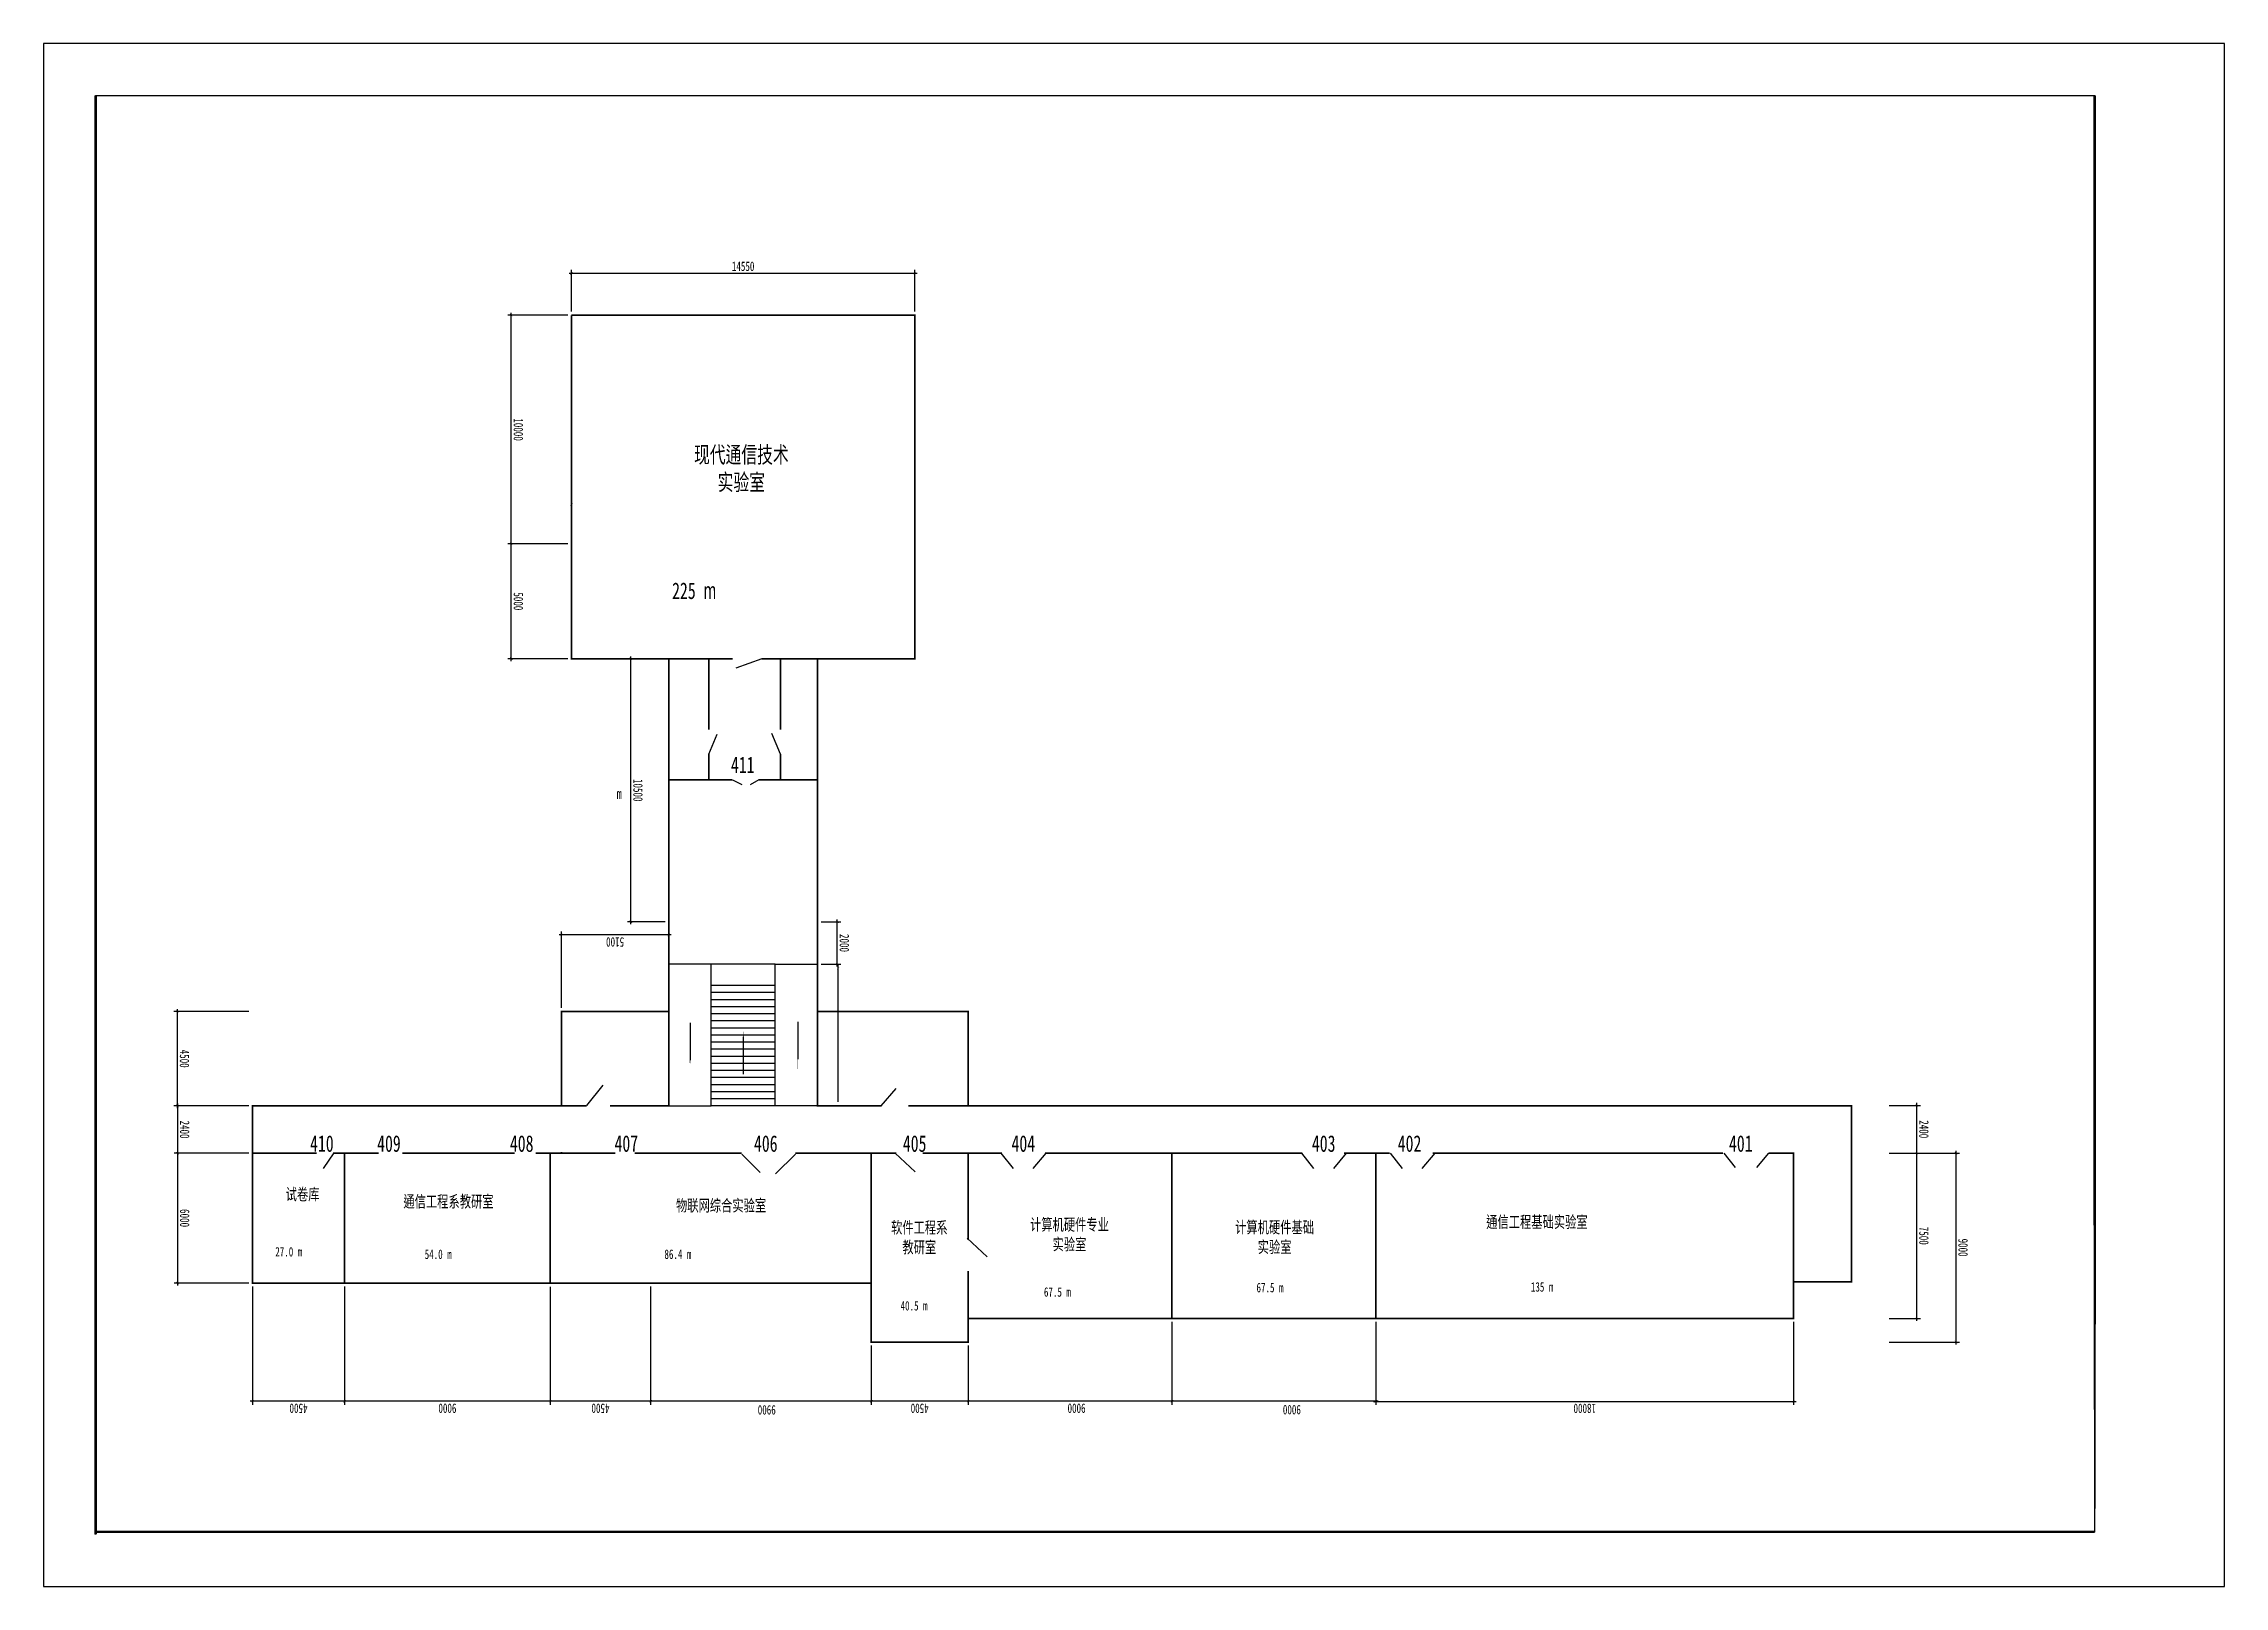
# Model space of a CAD drawing. Extents: x 121708 to 214108, y 79175 to 144515.
import ezdxf

# ---------------------------------------------------------------- set-up
doc = ezdxf.new("R2010")
doc.units = 0
doc.layers.get('0').update_dxf_attribs({"linetype": 'CONTINUOUS'})
doc.layers.get('DEFPOINTS').update_dxf_attribs({"linetype": 'CONTINUOUS'})
doc.layers.add('其他', color=4, linetype='CONTINUOUS')
doc.styles.add('1', font='', dxfattribs={"width": 0.7, "height": 400})
doc.styles.get("Standard").update_dxf_attribs({"font": '', "width": 0.7, "height": 700})
doc.styles.get('1').set_extended_font_data('FangSong_GB2312')
doc.styles.get('Standard').set_extended_font_data('FangSong_GB2312')
doc.dimstyles.get("Standard").update_dxf_attribs({"dimscale": 0, "dimtxt": 400, "dimasz": 100, "dimexe": 150, "dimexo": 150, "dimgap": 100, "dimtad": 1, "dimdec": 0, "dimdsep": 46, "dimlunit": 5, "dimtxsty": '1', "dimblk1": 'ARCHTICK', "dimblk2": 'ARCHTICK', "dimsah": 1, "dimcen": 2.5, "dimdle": 100, "dimadec": 0, "dimazin": 0, "dimtfac": 1, "dimtdec": 0, "dimtmove": 0, "dimatfit": 3, "dimldrblk": 'ARCHTICK', "dimfxl": 1, "dimfrac": 2, "dimtolj": 1, "dimtzin": 0, "dimarcsym": 0})

# ---------------------------------------------------------------- blocks, each defined once
blk = doc.blocks.new('_ARCHTICK')
at = {"color": 0, "linetype": 'ByBlock', "const_width": 0.15}
blk.add_lwpolyline([(-0.5, -0.5), (0.5, 0.5)], dxfattribs=at)
blk = doc.blocks.new('*D22')
at = {"layer": 'DEFPOINTS', "color": 0}
for p in [(144073, 134782), (144073, 133013), (158623, 133013)]:
    blk.add_point(p, dxfattribs=at)
at = {"layer": '其他', "color": 0, "lineweight": -2}
for p, q in [((144073, 133163), (144073, 134932)), ((158623, 133163), (158623, 134932)), ((158723, 134782), (143973, 134782))]:
    blk.add_line(p, q, dxfattribs=at)
at = {"layer": '其他', "color": 0, "lineweight": -2, "xscale": 100, "yscale": 100, "zscale": 100, "rotation": 180}
blk.add_blockref('_ARCHTICK', (144073, 134782), dxfattribs=at)
at = {"layer": '其他', "color": 0, "lineweight": -2, "xscale": 100, "yscale": 100, "zscale": 100}
blk.add_blockref('_ARCHTICK', (158623, 134782), dxfattribs=at)
at = {"layer": '其他', "color": 0, "insert": (151348, 135082), "char_height": 400, "attachment_point": 5, "style": '1'}
blk.add_mtext('\\A1;14550', dxfattribs=at)

msp = doc.modelspace()

# ---------------------------------------------------------------- linework, layer by layer
at = {"color": 0, "linetype": 'ByBlock'}
for p, q in [((141523.7, 123223.2), (141523.7, 133113.2)), ((143922.9, 133013.2), (141373.7, 133013.2)), ((144072.9, 123473.2), (144072.9, 125138.2)), ((158622.9, 123473.2), (158622.9, 125138.2)), ((143922.9, 123323.2), (141373.7, 123323.2)), ((141523.7, 118363.2), (141523.7, 123423.2)), ((143922.9, 118463.2), (141373.7, 118463.2)), ((148047.9, 118463.2), (146441.2, 118463.2)), ((146591.2, 107223.2), (146591.2, 118563.2)), ((148047.9, 107323.2), (146441.2, 107323.2)), ((154647.9, 107323.2), (155486.8, 107323.2)), ((155336.8, 105423.2), (155336.8, 107423.2)), ((148297.9, 106764.7), (143547.9, 106764.7)), ((143647.9, 103673.2), (143647.9, 106914.7)), ((148197.9, 103673.2), (148197.9, 106914.7)), ((154647.9, 105523.2), (155486.8, 105523.2)), ((155369.8, 99697.4), (155369.8, 105500.8)), ((130407.9, 103523.2), (127227.5, 103523.2)), ((127377.5, 99423.2), (127377.5, 103623.2)), ((130407.9, 99523.2), (127227.5, 99523.2)), ((130407.9, 99523.2), (127234.8, 99523.2)), ((127384.8, 99623.2), (127384.8, 97423.2)), ((199910, 99547.4), (201226.6, 99547.4)), ((201076.6, 97423.2), (201076.6, 99647.4)), ((130407.9, 97523.2), (127234.8, 97523.2)), ((127384.8, 97623.2), (127384.8, 91923.2)), ((199910, 97523.2), (201226.6, 97523.2)), ((199910, 97523.2), (202885.9, 97523.2)), ((201076.6, 90423.2), (201076.6, 97623.2)), ((202735.9, 97623.2), (202735.9, 89423.2)), ((130407.9, 92023.2), (127234.8, 92023.2)), ((130557.9, 91873.2), (130557.9, 86864.8)), ((134457.9, 91873.2), (134457.9, 86864.8)), ((143177.9, 91868), (143177.9, 86864.8)), ((147427.9, 91869.9), (147427.9, 86864.8)), ((169517.9, 90373.2), (169517.9, 86864.8)), ((178157.9, 90373.2), (178157.9, 86864.8)), ((195857.9, 90373.2), (195857.9, 86858.4)), ((199910, 90523.2), (201226.6, 90523.2)), ((156777.9, 89373.2), (156777.9, 86864.8)), ((160877.9, 89373.2), (160877.9, 86864.8)), ((199910, 89523.2), (202885.9, 89523.2)), ((134557.9, 87014.8), (130457.9, 87014.8)), ((143277.9, 87014.8), (134357.9, 87014.8)), ((147527.9, 87014.8), (143077.9, 87014.8)), ((149911.5, 87014.8), (147327.9, 87014.8)), ((154677.9, 87014.8), (149711.5, 87014.8)), ((156877.9, 87014.8), (154477.9, 87014.8)), ((160977.9, 87014.8), (156677.9, 87014.8)), ((165287.9, 87014.8), (160777.9, 87014.8)), ((169617.9, 87014.8), (165087.9, 87014.8)), ((174117.9, 87014.8), (169417.9, 87014.8)), ((178257.9, 87014.8), (173917.9, 87014.8)), ((178057.9, 87008.4), (195957.9, 87008.4))]:
    msp.add_line(p, q, dxfattribs=at)
at = {"layer": 'DEFPOINTS', "color": 0, "linetype": 'ByBlock'}
for p in [(141523.7, 133013.2), (144072.9, 133013.2), (141523.7, 123323.2), (144072.9, 123323.2), (144072.9, 123323.2), (144072.9, 123323.2), (158622.9, 123323.2), (144072.9, 118463.2), (146591.2, 118463.2), (148197.9, 118463.2), (148197.9, 107323.2), (154497.9, 107323.2), (155336.8, 107323.2), (143647.9, 106764.7), (154497.9, 105523.2), (127377.5, 103523.2), (130557.9, 103523.2), (143647.9, 103523.2), (148197.9, 103523.2), (130557.9, 99523.2), (130557.9, 99523.2), (130557.9, 99523.2), (132933, 99523.2), (132933, 99523.2), (140394.6, 99523.2), (140394.6, 99523.2), (144473.1, 99523.2), (155369.8, 99547.4), (181593.1, 99523.2), (181593.1, 99523.2), (192102.5, 99547.4), (192102.5, 99547.4), (195857.9, 99523.2), (195857.9, 99523.2), (200804.2, 99547.4), (200804.2, 99547.4), (201076.6, 99547.4), (127384.8, 97523.2), (130557.9, 97523.2), (130557.9, 97523.2), (195857.9, 97523.2), (195857.9, 97523.2), (195857.9, 97523.2), (201076.6, 97523.2), (127384.8, 92023.2), (130557.9, 92023.2), (130557.9, 92023.2), (134457.9, 92023.2), (134457.9, 92023.2), (143177.9, 92018), (143177.9, 92018), (147427.9, 92019.9), (147427.9, 92019.9), (149811.5, 92023.2), (149811.5, 92023.2), (154577.9, 92023.2), (154577.9, 92023.2), (165187.9, 90523.2), (165187.9, 90523.2), (169517.9, 90523.2), (169517.9, 90523.2), (174017.9, 90523.2), (174017.9, 90523.2), (178157.9, 90523.2), (178157.9, 90523.2), (195857.9, 90523.2), (195857.9, 90523.2), (156777.9, 89523.2), (156777.9, 89523.2), (160877.9, 89523.2), (160877.9, 89523.2), (195857.9, 89523.2), (202735.9, 89523.2), (130557.9, 87014.8), (134457.9, 87014.8), (143177.9, 87014.8), (147427.9, 87014.8), (149811.5, 87014.8), (154577.9, 87014.8), (156777.9, 87014.8), (160877.9, 87014.8), (165187.9, 87014.8), (169517.9, 87014.8), (174017.9, 87014.8), (195857.9, 87008.4)]:
    msp.add_point(p, dxfattribs=at)
at = {"layer": '其他', "color": 0}
for p, q in [((214108.5, 144515), (121708.5, 144515)), ((121708.5, 144515), (121708.5, 79175)), ((214108.5, 79175), (214108.5, 144515)), ((123908.5, 142315), (208608.5, 142315)), ((123908.5, 81375), (123908.5, 142315)), ((152932.3, 115871.3), (152932.3, 118475.6)), ((149997.9, 105523.2), (148197.9, 105523.2)), ((149997.9, 99523.2), (149997.9, 105523.2)), ((152697.9, 105523.2), (149997.9, 105523.2)), ((152697.9, 99523.2), (152697.9, 105523.2)), ((152697.9, 105523.2), (154497.9, 105523.2)), ((152697.9, 104623.2), (149997.9, 104623.2)), ((152697.9, 104323.2), (149997.9, 104323.2)), ((152697.9, 104023.2), (149997.9, 104023.2)), ((152697.9, 103723.2), (149997.9, 103723.2)), ((149096.2, 103042.5), (149096.2, 101465.3)), ((152697.9, 103423.2), (149997.9, 103423.2)), ((152697.9, 103123.2), (149997.9, 103123.2)), ((152697.9, 102823.2), (149997.9, 102823.2)), ((153666, 103081.5), (153666, 101504.3)), ((152697.9, 102523.2), (149997.9, 102523.2)), ((152697.9, 102223.2), (149997.9, 102223.2)), ((152697.9, 101923.2), (149997.9, 101923.2)), ((151357.6, 100873.3), (151357.6, 102450.5)), ((152697.9, 101623.2), (149997.9, 101623.2)), ((152697.9, 101323.2), (149997.9, 101323.2)), ((152697.9, 101023.2), (149997.9, 101023.2)), ((152697.9, 100723.2), (149997.9, 100723.2)), ((144724.2, 99541.6), (145414, 100402.8)), ((152697.9, 100423.2), (149997.9, 100423.2)), ((152697.9, 100123.2), (149997.9, 100123.2)), ((152697.9, 99823.2), (149997.9, 99823.2)), ((157201.4, 99530.1), (157833.7, 100256.4)), ((148197.9, 99523.2), (149997.9, 99523.2)), ((152697.9, 99523.2), (149997.9, 99523.2)), ((154497.9, 99523.2), (152697.9, 99523.2)), ((134002.6, 97531), (133560, 96867.8)), ((151286.4, 97481.2), (152064, 96704.4)), ((153559.3, 97481.2), (152721.9, 96644.7)), ((157793.2, 97521.7), (158636.9, 96726.6)), ((162272.4, 97519.4), (162783, 96873.5)), ((164169.6, 97519.4), (163624.9, 96873.5)), ((175004.8, 97519.4), (175515.4, 96873.5)), ((176901.9, 97519.4), (176357.3, 96873.5)), ((178756, 97519.4), (179266.5, 96873.5)), ((180653.1, 97519.4), (180108.5, 96873.5)), ((192898.4, 97519.4), (193374.9, 96916.6)), ((194795.5, 97519.4), (194287.2, 96916.6)), ((160838.2, 93922.3), (161682, 93127.2)), ((208608.5, 81485), (208608.5, 81485)), ((121708.5, 79175), (214108.5, 79175))]:
    msp.add_line(p, q, dxfattribs=at)
at = {"layer": '其他'}
for p, q in [((152133.1, 118463.2), (151036.1, 118064.4)), ((149898.8, 114424.5), (150245.5, 115266.7)), ((152935.7, 114424.5), (152561.1, 115300.8)), ((150893.9, 113332), (151288.5, 113132.2)), ((152018.2, 113332), (151645.2, 113116))]:
    msp.add_line(p, q, dxfattribs=at)
at = {"layer": '其他', "color": 0}
for points, const_width in [([(123908.5, 142315), (123908.5, 81375)], 110), ([(123908.5, 81491.1), (208608.5, 81485), (208608.5, 142315), (123908.5, 142315)], 50), ([(144072.9, 133013.2), (149984.4, 133013.2)], 70), ([(148197.9, 118463.2), (144072.9, 118463.2), (144072.9, 133013.2)], 70), ([(149984.4, 133013.2), (151191.7, 133013.2)], 70), ([(151191.7, 133013.2), (158622.9, 133013.2), (158622.9, 118463.2), (154497.9, 118463.2)], 70), ([(150200, 118463.2), (148197.9, 118463.2)], 70), ([(148197.9, 112893.2), (148197.9, 118463.2)], 70), ([(149898.8, 118475.6), (149898.8, 115453.9)], 70), ([(150200, 118463.2), (150904.7, 118463.2)], 70), ([(152133.1, 118463.2), (152571.5, 118463.2)], 70), ([(153006.4, 118463.2), (152571.5, 118463.2)], 70), ([(154230, 118463.2), (152726.1, 118463.2)], 70), ([(152932.3, 118475.6), (152932.3, 115453.9)], 70), ([(154497.9, 112893.2), (154497.9, 118463.2), (153598.4, 118463.2)], 70), ([(149898.8, 114424.5), (149898.8, 113332)], 70), ([(152935.7, 114424.5), (152935.7, 113332)], 70), ([(148197.9, 113332), (150893.9, 113332)], 70), ([(152018.2, 113332), (152713.8, 113332)], 70), ([(154217.6, 113332), (152713.8, 113332)], 70), ([(154497.9, 113332), (152994, 113332)], 70), ([(154497.9, 107323.2), (154497.9, 112893.2)], 70), ([(148197.9, 108519.1), (148197.9, 109523.2)], 70), ([(154497.9, 109482.9), (154497.9, 99523.2), (157219.6, 99523.2)], 70), ([(148197.9, 107830.1), (148197.9, 108476)], 70), ([(148197.9, 103523.2), (148197.9, 107830.1)], 70), ([(148197.9, 107323.2), (148197.9, 107830.1)], 70), ([(148197.9, 102039.1), (148197.9, 103523.2), (143647.9, 103523.2), (143647.9, 99523.2)], 70), ([(143647.9, 103523.2), (143647.9, 103523.2)], 70), ([(160877.9, 99523.2), (160877.9, 103523.2), (154497.9, 103523.2)], 70), ([(148197.9, 101005.7), (148197.9, 102039.1)], 70), ([(145707.3, 99523.2), (148197.9, 99523.2), (148197.9, 101005.7)], 70), ([(130557.9, 97523.2), (130557.9, 99523.2), (135927.9, 99523.2)], 70), ([(130557.9, 99523.2), (143607.9, 99523.2)], 70), ([(135927.9, 99523.2), (143647.9, 99523.2)], 70), ([(143647.9, 99523.2), (144715.6, 99523.2)], 70), ([(158340.6, 99523.2), (195857.9, 99523.2)], 70), ([(195857.9, 99523.2), (198303.7, 99523.2), (198303.7, 92078.7), (195857.9, 92078.7)], 70), ([(132069.5, 97523.2), (130557.9, 97523.2), (130557.9, 92023.2), (134657.9, 92023.2), (143037.9, 92023.2)], 70), ([(132069.5, 97523.2), (132931.8, 97523.2)], 70), ([(133275.4, 97523.2), (132931.8, 97523.2)], 70), ([(134657.9, 97523.2), (133971, 97523.2)], 70), ([(135907.2, 97523.2), (134657.9, 97523.2)], 70), ([(140089.3, 97523.2), (136910.9, 97523.2)], 70), ([(140348, 97523.2), (138857.9, 97523.2)], 70), ([(140348, 97523.2), (141037.9, 97523.2)], 70), ([(141603.2, 97523.2), (141037.9, 97523.2)], 70), ([(141666.4, 97523.2), (141037.9, 97523.2)], 70), ([(144185.4, 97523.2), (142551.7, 97523.2)], 70), ([(143037.9, 97523.2), (142551.7, 97523.2)], 70), ([(143647.9, 97569.9), (143647.9, 97523.2)], 70), ([(144185.4, 97523.2), (145047.7, 97523.2)], 70), ([(145934.7, 97523.2), (145047.7, 97523.2)], 70), ([(147197.9, 97523.2), (146756.7, 97523.2)], 70), ([(151286.4, 97520.7), (147197.9, 97518.8)], 70), ([(156777.9, 97523.2), (153559.3, 97521.7)], 70), ([(156777.9, 97523.2), (156749.9, 97523.2)], 70), ([(174017.9, 90523.2), (160877.9, 90523.2), (160877.9, 89523.2), (156777.9, 89523.2), (156777.9, 97523.2), (157836, 97523.2)], 70), ([(158957.1, 97523.2), (160877.9, 97523.2), (160877.9, 93839.8)], 70), ([(160877.9, 97523.2), (162320.2, 97523.2)], 70), ([(164131.1, 97523.2), (174017.9, 97523.2)], 70), ([(194806.5, 97523.2), (195857.9, 97523.2), (195857.9, 90523.2), (178157.9, 90523.2), (174017.9, 90523.2)], 70), ([(174017.9, 97523.2), (175037.5, 97523.2)], 70), ([(176805.3, 97523.2), (178157.9, 97523.2), (178745.6, 97523.2)], 70), ([(178157.9, 90523.2), (178157.9, 97523.2)], 70), ([(180556.5, 97523.2), (192866.2, 97523.2)], 70), ([(160877.9, 92526), (160877.9, 90523.2)], 70), ([(138857.9, 92023.2), (134657.9, 92023.2)], 70), ([(147197.9, 92023.2), (143037.9, 92023.2)], 70), ([(147197.9, 92023.2), (149811.5, 92023.2)], 70), ([(153864.6, 92023.2), (149811.5, 92023.2)], 70), ([(153864.6, 92023.2), (156777.9, 92023.2)], 70)]:
    msp.add_lwpolyline(points, dxfattribs=dict(at, const_width=const_width))
at = {"layer": '其他', "color": 0, "const_width": 110}
msp.add_lwpolyline([(208608.5, 81485), (208608.5, 142315)], close=True, dxfattribs=at)
at = {"layer": '其他', "color": 0}
for points in [[(148197.9, 112893.2, 70, 70, 0), (148197.9, 108476, 0, 0, 0)], [(151357.6, 102450.5, 20, 0, 0), (151357.6, 102915.5, 0, 0, 0)], [(149096.2, 101465.3, 20, 0, 0), (149096.2, 101000.4, 0, 0, 0)], [(153666, 101504.3, 20, 0, 0), (153666, 101039.4, 0, 0, 0)], [(134457.9, 92014, 70, 70, 0), (134455.4, 97513, 70, 70, 0)], [(143177.9, 92018, 70, 70, 0), (143175.4, 97517, 70, 70, 0)], [(169517.9, 90523.2, 70, 70, 0), (169517.9, 97523.2, 70, 70, 0)], [(123908.5, 81485, 110, 110, 0), (208608.5, 81485, 0, 0, 0), (123908.5, 81375, 0, 0, 0)]]:
    msp.add_lwpolyline(points, format="xyseb", dxfattribs=at)
msp.add_lwpolyline([(178052.7, 97523.2), (178052.7, 97523.2)], dxfattribs=at)

# ---------------------------------------------------------------- block references
at = {"color": 0, "linetype": 'ByBlock', "xscale": 100, "yscale": 100, "zscale": 100}
for p, rotation in [((141523.7, 133013.2), 90), ((144072.9, 124988.2), 180), ((141523.7, 123323.2), 270), ((141523.7, 123323.2), 90), ((141523.7, 118463.2), 270), ((146591.2, 118463.2), 90), ((146591.2, 107323.2), 270), ((155336.8, 107323.2), 90), ((143647.9, 106764.7), 180), ((155336.8, 105523.2), 270), ((155369.8, 105350.8), 180), ((127377.5, 103523.2), 90), ((127377.5, 99523.2), 270), ((127384.8, 99523.2), 90), ((201076.6, 99547.4), 90), ((127384.8, 97523.2), 90), ((127384.8, 97523.2), 270), ((201076.6, 97523.2), 90), ((201076.6, 97523.2), 270), ((202735.9, 97523.2), 90), ((127384.8, 92023.2), 270), ((201076.6, 90523.2), 270), ((202735.9, 89523.2), 270), ((130557.9, 87014.8), 180), ((134457.9, 87014.8), 180), ((143177.9, 87014.8), 180), ((147427.9, 87014.8), 180), ((156777.9, 87014.8), 180), ((160877.9, 87014.8), 180), ((169517.9, 87014.8), 180), ((178157.9, 87008.4), 180)]:
    msp.add_blockref('_ARCHTICK', p, dxfattribs=dict(at, rotation=rotation))
for p in [(148197.9, 106764.7), (134457.9, 87014.8), (143177.9, 87014.8), (147427.9, 87014.8), (156777.9, 87014.8), (160877.9, 87014.8), (169517.9, 87014.8), (178157.9, 87014.8), (195857.9, 87008.4)]:
    msp.add_blockref('_ARCHTICK', p, dxfattribs=at)

# ---------------------------------------------------------------- texts
at = {"color": 0, "linetype": 'ByBlock', "char_height": 400, "attachment_point": 5, "style": '1'}
for s, insert, rotation in [('10000', (141823.7, 128168.2), 270), ('5000', (141823.7, 120893.2), 270), ('10500', (146891.2, 112893.2), 270), ('5100', (145922.9, 106464.7), 180), ('2000', (155636.8, 106423.2), 270), ('4500', (127677.5, 101523.2), 270), ('2400', (127684.8, 98523.2), 270), ('2400', (201376.6, 98535.3), 270), ('6000', (127684.8, 94773.2), 270), ('7500', (201376.6, 94023.2), 270), ('9000', (203035.9, 93523.2), 270), ('4500', (132507.9, 86714.8), 180), ('9000', (138817.9, 86714.8), 180), ('4500', (145302.9, 86714.8), 180), ('4500', (158827.9, 86714.8), 180), ('9000', (165475.3, 86714.8), 180), ('9000', (174597.7, 86652.8), 180), ('18000', (187007.9, 86708.4), 180), ('9900', (152348.3, 86645.5), 180)]:
    msp.add_mtext(s, dxfattribs=dict(at, insert=insert, rotation=rotation))
at = {"layer": '其他'}
for s, insert, char_height, width, attachment_point in [('{\\fPMingLiU|b0|i0|c134|p18;现\\fGulim|b0|i0|c134|p34;代\\fGulim|b0|i0|c129|p34;通\\fGulim|b0|i0|c134|p34;信技\\fPMingLiU|b0|i0|c136|p18;术\\fPMingLiU|b0|i0|c134|p18;实验\\fGulim|b0|i0|c134|p34;室}', (151272, 127457.4), 700, 4332.51, 2), ('225 {\\fPMingLiU|b0|i0|c134|p18;m}', (148337.3, 121693.2), 700, 4223.182, 1), ('{\\C3;411}', (150831.9, 114319.2), 700, 1306.96, 1), ('{\\C3;410}', (132998.4, 98280.2), 700, 1306.96, 1), ('{\\C3;409}', (135839.6, 98280.2), 700, 1306.96, 1), ('{\\C3;408}', (141465.2, 98280.2), 700, 1306.96, 1), ('{\\C3;407}', (145897.5, 98280.2), 700, 1306.96, 1), ('{\\C3;406}', (151807.3, 98280.2), 700, 1306.96, 1), ('{\\C3;405}', (158114.8, 98280.2), 700, 1306.96, 1), ('{\\C3;404}', (162717.5, 98280.2), 700, 1306.96, 1), ('{\\C3;403}', (175446.2, 98280.2), 700, 1306.96, 1), ('{\\C3;402}', (179082.9, 98280.2), 700, 1306.96, 1), ('{\\C3;401}', (193118.6, 98280.2), 700, 1306.96, 1), ('{\\fPMingLiU|b0|i0|c134|p18;试卷库}', (132681, 96031.1), 500, 5256.067, 2), ('{\\fPMingLiU|b0|i0|c134|p18;通信工程系教研\\fGulim|b0|i0|c134|p34;室}', (138862.1, 95727.3), 500, 5256.067, 2), ('{\\fPMingLiU|b0|i0|c134|p18;物联网综合实验\\fGulim|b0|i0|c134|p34;室}', (150413.6, 95558.5), 500, 5256.067, 2), ('{\\fPMingLiU|b0|i0|c134|p18;软\\fGulim|b0|i0|c134|p34;件工程系\\P\\fPMingLiU|b0|i0|c134|p18;教研\\fGulim|b0|i0|c134|p34;室}', (158810.1, 94624), 500, 3047.702, 2), ('{\\fPMingLiU|b0|i0|c136|p18;计\\fGulim|b0|i0|c134|p34;算机\\fPMingLiU|b0|i0|c134|p18;硬件专业\\P实验\\fGulim|b0|i0|c134|p34;室}', (165173.8, 94748.5), 500, 5256.067, 2), ('{\\fPMingLiU|b0|i0|c134|p18;计\\fGulim|b0|i0|c134|p34;算机硬件基\\fPMingLiU|b0|i0|c134|p18;础\\fGulim|b0|i0|c134|p34;\\P\\fPMingLiU|b0|i0|c134|p18;实验\\fGulim|b0|i0|c134|p34;室}', (173864.7, 94634.9), 500, 5249.553, 2), ('{\\fPMingLiU|b0|i0|c134|p18;通信工程基础实验\\fGulim|b0|i0|c134|p34;室}', (182832.1, 94862), 500, 9773.788, 1), ('27.0 m', (131524.2, 93546.8), 400, 1830.508, 1), ('54.0 m', (137855.1, 93440.5), 400, 1830.508, 1), ('86.4 m', (148012.6, 93443.4), 400, 1830.508, 1), ('67.5 m', (164091.9, 91842.8), 400, 1830.508, 1), ('67.5 m', (173098.9, 92029.9), 400, 1830.508, 1), ('135 m', (184725.5, 92058.2), 400, 1830.508, 1), ('40.5 m', (158018, 91260.7), 400, 1830.508, 1)]:
    msp.add_mtext(s, dxfattribs=dict(at, insert=insert, char_height=char_height, width=width, attachment_point=attachment_point))
at = {"layer": '其他', "color": 0, "insert": (145989.9, 112971.6), "char_height": 450, "width": 8076.13, "attachment_point": 1}
msp.add_mtext('m', dxfattribs=at)

# ---------------------------------------------------------------- dimensions: what is measured, and where the dimension line sits
at = {"layer": '其他', "color": 0}
dim = msp.add_linear_dim(base=(144072.9, 134782.2), p1=(158622.9, 133013.2), p2=(144072.9, 133013.2), angle=180, dimstyle='Standard', override={"dimscale": 1}, dxfattribs=at)
dim.commit()
dim.dimension.update_dxf_attribs({"geometry": '*D22', "text_midpoint": (151347.9, 135082.2)})

doc.saveas('drawing.dxf')
